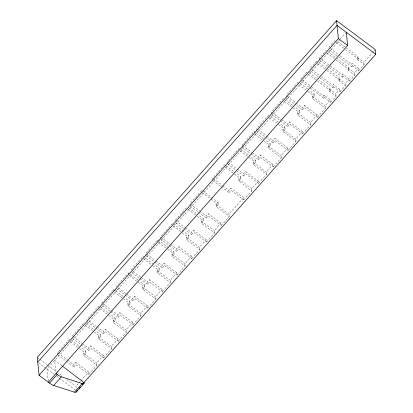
<?xml version="1.0" encoding="UTF-8"?>
<svg xmlns="http://www.w3.org/2000/svg" width="413" height="413" viewBox="0 0 413 413"><rect width="100%" height="100%" fill="white"/><g stroke="black" fill="none" stroke-linecap="round" stroke-linejoin="round"><path stroke-width="0.31" stroke-dasharray="2.06 1.55" d="M69.658 339.027L57.634 352.552L57.805 354.287M72.332 336.017L84.355 322.491M99.053 305.956L87.029 319.481L87.2 321.216M101.727 302.951L113.751 289.42L115.263 290.551M138.019 280.035L128.448 272.885L116.425 286.415L116.595 288.145M131.122 269.88L143.146 256.354L153.724 264.253M168.421 247.717L157.843 239.819L145.82 253.345L145.99 255.079M175.215 220.279L187.239 206.748M224.651 164.658L212.628 178.189L212.798 179.918M239.349 148.128L227.326 161.653L227.501 163.388M255.559 132.723L254.047 131.592L242.023 145.118L242.255 147.431L250.314 153.45M268.749 115.057L256.721 128.588L256.896 130.317M283.447 98.521L271.418 112.052L271.594 113.781M298.145 81.986L286.116 95.517L286.292 97.246M300.814 78.981L307.494 71.464M310.586 67.99L316.848 60.943M319.693 59.668L319.523 57.939L326.203 50.422M328.877 47.418L335.557 39.901M339.894 39.54L47.015 369.021L48.269 381.586M340.322 39.059L346.316 32.317M66.426 361.256L73.979 366.904L73.746 364.596L75.755 362.34L88.645 371.974L88.878 374.281L75.982 364.648L75.755 362.34M88.878 374.281L96.895 365.262L83.999 355.629L83.767 353.321L85.775 351.065L80.736 347.302M81.124 344.726L88.676 350.369L88.444 348.061L90.452 345.805L103.343 355.438L103.575 357.746L90.679 348.113L90.452 345.805M103.575 357.746L111.593 348.727L98.697 339.094L98.47 336.786L100.473 334.53L95.434 330.767M95.821 328.19L103.374 333.833L103.142 331.525L105.15 329.269L118.041 338.903L118.273 341.21L105.377 331.577L105.15 329.269M118.273 341.21L126.29 332.191L113.394 322.558L113.167 320.251L115.17 317.995L110.132 314.236M110.519 311.655L118.072 317.298L117.839 314.99L119.847 312.734L132.738 322.367L132.971 324.68L120.075 315.047L119.847 312.734M132.971 324.68L140.988 315.661L128.092 306.028L127.865 303.715L129.868 301.464L124.829 297.701M125.216 295.119L132.769 300.767L132.542 298.454L134.545 296.204L147.436 305.837L147.668 308.144L134.772 298.511L134.545 296.204M147.668 308.144L155.686 299.126L142.79 289.492L142.562 287.185L144.565 284.929L140.033 281.542M139.914 278.584L147.467 284.232L147.24 281.924L149.243 279.668L162.133 289.301L162.366 291.609L149.47 281.976L149.243 279.668M162.366 291.609L170.383 282.59L157.487 272.957L157.26 270.649L159.263 268.393L154.225 264.63M154.612 262.054L162.164 267.696L161.937 265.389L163.94 263.133L176.831 272.766L177.063 275.073L164.167 265.44L163.94 263.133M177.063 275.073L185.081 266.055L172.185 256.421L171.958 254.114L173.961 251.858L168.922 248.094M169.309 245.518L176.862 251.161L176.635 248.853L178.638 246.597L191.529 256.23L191.761 258.538L178.87 248.905L178.638 246.597M191.761 258.538L199.778 249.519L186.882 239.886L186.655 237.578L188.658 235.322L172.541 223.283L160.518 236.809L160.688 238.544M184.007 228.983L191.56 234.625L191.333 232.318L193.336 230.062L206.226 239.695L206.459 242.008L193.568 232.374L193.336 230.062M206.459 242.008L214.476 232.989L201.585 223.356L201.353 221.043L203.356 218.792L198.323 215.028M198.705 212.447L206.257 218.09L206.03 215.782L208.033 213.531L220.924 223.159L221.156 225.472L208.266 215.839L208.033 213.531M221.156 225.472L229.174 216.453L216.283 206.82L216.051 204.512L218.054 202.256L201.936 190.212L189.913 203.743L190.083 205.473M221.42 186.893L228.972 192.541L228.745 190.228L230.748 187.977L243.639 197.61L243.871 199.918L230.981 190.285L230.748 187.977M243.871 199.918L251.889 190.899L238.998 181.266L238.766 178.958L240.769 176.702L235.735 172.939M236.623 170.734L243.67 176.005L243.443 173.697L245.446 171.441L258.337 181.075L258.569 183.382L245.678 173.749L245.446 171.441M258.569 183.382L266.586 174.363L253.696 164.73L253.463 162.423L255.466 160.167L250.433 156.403M250.815 153.827L258.368 159.47L258.14 157.162L260.144 154.906L273.034 164.539L273.267 166.847L260.376 157.214L260.144 154.906M273.267 166.847L281.284 157.828L268.393 148.195L268.161 145.887L270.164 143.631L265.131 139.868M265.513 137.292L273.065 142.934L272.838 140.626L274.841 138.37L287.732 148.004L287.964 150.311L275.073 140.683L274.841 138.37M287.964 150.311L295.982 141.292L283.091 131.664L282.859 129.352L284.862 127.101L279.828 123.337M280.21 120.756L287.768 126.399L287.536 124.091L289.539 121.835L302.435 131.468L302.662 133.781L289.771 124.148L289.539 121.835M302.662 133.781L310.679 124.762L297.788 115.129L297.556 112.816L299.559 110.565L294.526 106.802M294.908 104.221L302.466 109.868L302.233 107.556L304.236 105.305L317.132 114.938L317.36 117.246L304.469 107.612L304.236 105.305M317.36 117.246L325.377 108.227L312.486 98.593L312.254 96.286L314.257 94.03L309.223 90.266M73.979 366.904L75.982 364.648M83.999 355.629L86.002 353.373L85.775 351.065M88.676 350.369L90.679 348.113M98.697 339.094L100.7 336.843L100.473 334.53M103.374 333.833L105.377 331.577M113.394 322.558L115.397 320.307L115.17 317.995M118.072 317.298L120.075 315.047M128.092 306.028L130.1 303.772L129.868 301.464M132.769 300.767L134.772 298.511M142.79 289.492L144.798 287.236L144.565 284.929M147.467 284.232L149.47 281.976M157.487 272.957L159.495 270.701L159.263 268.393M162.164 267.696L164.167 265.44M172.185 256.421L174.193 254.165L173.961 251.858M176.862 251.161L178.87 248.905M186.882 239.886L188.891 237.635L188.658 235.322M191.56 234.625L193.568 232.374M201.585 223.356L203.588 221.1L203.356 218.792M206.257 218.09L208.266 215.839M216.283 206.82L218.286 204.564L218.054 202.256M228.972 192.541L230.981 190.285M238.998 181.266L241.001 179.01L240.769 176.702M243.67 176.005L245.678 173.749M253.696 164.73L255.699 162.474L255.466 160.167M258.368 159.47L260.376 157.214M268.393 148.195L270.396 145.944L270.164 143.631M273.065 142.934L275.073 140.683M283.091 131.664L285.094 129.408L284.862 127.101M287.768 126.399L289.771 124.148M297.788 115.129L299.792 112.873L299.559 110.565M302.466 109.868L304.469 107.612M312.486 98.593L314.489 96.337L314.257 94.03M301.557 81.676L323.606 98.149L323.379 95.842L324.045 95.088L330.493 99.905L330.72 102.212L324.277 97.396L324.045 95.088M330.72 102.212L336.068 96.203L329.62 91.387L329.388 89.074L330.059 88.325L318.779 79.895M320.142 78.047L332.961 87.628L332.728 85.315L333.399 84.567L339.847 89.384L340.075 91.691L333.627 86.875L333.399 84.567M340.075 91.691L345.418 85.677L338.975 80.86L338.743 78.553L339.414 77.804L327.617 68.992M329.497 67.526L342.315 77.102L342.083 74.794L342.754 74.046L349.197 78.862L349.429 81.17L342.981 76.353L342.754 74.046M349.429 81.17L354.772 75.156L348.329 70.339L348.097 68.031L348.763 67.278L336.972 58.465M338.846 57.004L351.67 66.581L351.437 64.273L352.103 63.525L358.551 68.341L358.783 70.649L352.335 65.832L352.103 63.525M358.783 70.649L364.127 64.635L357.679 59.818L357.451 57.51L358.117 56.757L346.326 47.944M323.606 98.149L324.277 97.396M329.62 91.387L330.286 90.633L330.059 88.325M332.961 87.628L333.627 86.875M338.975 80.86L339.641 80.112L339.414 77.804M342.315 77.102L342.981 76.353M348.329 70.339L348.995 69.591L348.763 67.278M351.67 66.581L352.335 65.832M357.679 59.818L358.35 59.069L358.117 56.757M76.188 388.623L75.951 386.253L78.491 383.398M78.914 382.918L80.607 381.018M81.031 380.538L88.645 371.974M96.895 365.262L96.663 362.955L103.343 355.438M111.593 348.727L111.36 346.419L118.041 338.903M126.29 332.191L126.058 329.884L132.738 322.367M140.988 315.661L140.756 313.348L147.436 305.837M155.686 299.126L155.453 296.818L162.133 289.301M170.383 282.59L170.151 280.282L176.831 272.766M185.081 266.055L184.848 263.747L191.529 256.23M199.778 249.519L199.546 247.211L206.226 239.695M214.476 232.989L214.244 230.676L220.924 223.159M229.174 216.453L228.941 214.146L243.639 197.61M251.889 190.899L251.656 188.591L258.337 181.075M266.586 174.363L266.354 172.056L273.034 164.539M281.284 157.828L281.052 155.52L287.732 148.004M295.982 141.292L295.749 138.985L302.435 131.468M310.679 124.762L310.447 122.449L317.132 114.938M325.377 108.227L325.145 105.919L330.493 99.905M336.068 96.203L335.836 93.89L339.847 89.384M345.418 85.677L345.191 83.369L349.197 78.862M354.772 75.156L354.545 72.848L358.551 68.341M364.127 64.635L363.894 62.327L373.151 51.914M373.569 51.444L375.252 49.55M337.607 41.434L345.81 47.562M357.451 57.51L363.894 62.327M336.301 42.591L345.015 49.106M345.531 49.488L358.35 59.069M330.415 48.564L339.641 55.461M340.157 55.843L351.437 64.273M329.62 50.107L338.335 56.622M327.741 51.573L336.456 58.083M348.097 68.031L354.545 72.848M326.946 53.112L335.661 59.627M336.177 60.009L348.995 69.591M319.523 57.939L321.061 59.085M321.572 59.472L329.775 65.6M330.292 65.982L342.083 74.794M320.266 60.628L328.98 67.143M318.898 62.477L327.106 68.604M338.743 78.553L345.191 83.369M317.592 63.638L326.311 70.148M326.822 70.53L339.641 80.112M311.707 69.611L320.426 76.121M320.937 76.503L332.728 85.315M310.912 71.15L319.631 77.665M309.032 72.616L316.725 78.362M329.388 89.074L335.836 93.89M308.237 74.159L316.957 80.669M317.468 81.056L330.286 90.633M302.352 80.132L311.072 86.642M311.583 87.029L323.379 95.842M300.158 83.493L308.717 89.889M298.878 84.675L307.437 91.072M307.943 91.449L314.489 96.337M312.254 96.286L325.145 105.919M287.123 96.27L295.687 102.667M296.188 103.043L302.233 107.556M286.348 97.824L294.407 103.844M284.955 99.652L294.02 106.425M284.18 101.206L292.74 107.602M293.245 107.979L299.792 112.873M297.556 112.816L310.447 122.449M271.924 112.429L280.99 119.202M281.49 119.579L287.536 124.091M271.651 114.36L279.709 120.379M270.763 116.564L279.322 122.96M269.483 117.741L278.042 124.137M278.548 124.514L285.094 129.408M282.859 129.352L295.749 138.985M257.727 129.336L266.292 135.732M266.793 136.109L272.838 140.626M256.953 130.895L265.012 136.915M256.065 133.094L264.625 139.496M254.785 134.277L263.344 140.673M263.85 141.05L270.396 145.944M268.161 145.887L281.052 155.52M242.529 145.495L251.594 152.268M252.095 152.645L258.14 157.162M240.862 149.253L249.927 156.026M240.087 150.812L248.647 157.208M249.153 157.585L255.699 162.474M253.463 162.423L266.354 172.056M228.332 162.407L236.897 168.803M237.398 169.18L243.443 173.697M227.558 163.961L236.117 170.362M226.164 165.789L235.229 172.562M225.39 167.348L233.949 173.744M234.455 174.121L241.001 179.01M238.766 178.958L251.656 188.591M213.134 178.566L222.199 185.339M222.7 185.716L228.745 190.228M212.86 180.496L220.919 186.516M202.169 192.525L218.286 204.564M216.051 204.512L228.941 214.146M190.419 204.12L199.484 210.893M199.985 211.27L206.03 215.782M190.145 206.051L198.204 212.07M188.751 207.878L197.817 214.652M187.977 209.432L196.536 215.829M197.042 216.206L203.588 221.1M201.353 221.043L214.244 230.676M175.721 220.65L184.781 227.429M185.287 227.8L191.333 232.318M175.948 222.963L183.501 228.606M173.279 225.968L181.839 232.364M182.339 232.741L188.891 237.635M186.655 237.578L199.546 247.211M161.018 237.186L170.084 243.959M170.59 244.336L176.635 248.853M160.75 239.122L168.803 245.141M158.577 242.503L167.141 248.9M167.642 249.276L174.193 254.165M171.958 254.114L184.848 263.747M146.827 254.098L155.386 260.495M155.892 260.871L161.937 265.389M146.052 255.652L154.106 261.677M143.378 258.662L152.443 265.435M152.944 265.812L159.495 270.701M157.26 270.649L170.151 280.282M133.136 271.387L140.688 277.03M141.194 277.407L147.24 281.924M131.855 272.565L139.408 278.212M129.181 275.574L137.746 281.971M138.247 282.347L144.798 287.236M142.562 287.185L155.453 296.818M118.438 287.918L125.991 293.566M126.497 293.942L132.542 298.454M116.652 288.723L124.711 294.743M115.764 290.928L124.328 297.324M114.484 292.105L123.048 298.501M123.549 298.878L130.1 303.772M127.865 303.715L140.756 313.348M102.228 303.328L110.792 309.724M111.293 310.101L117.839 314.99M102.46 305.635L110.013 311.278M100.566 307.086L109.631 313.859M99.786 308.64L108.351 315.036M108.851 315.413L115.397 320.307M113.167 320.251L126.058 329.884M89.043 320.989L96.596 326.631M97.101 327.008L103.142 331.525M87.257 321.794L95.315 327.814M85.868 323.616L94.933 330.395M85.088 325.176L93.653 331.572M94.154 331.949L100.7 336.843M98.47 336.786L111.36 346.419M72.833 336.394L81.898 343.167M82.404 343.544L88.444 348.061M72.559 338.33L80.618 344.349M71.17 340.152L80.236 346.925M70.391 341.711L78.955 348.107M79.456 348.484L86.002 353.373M83.767 353.321L96.663 362.955M58.135 352.929L67.2 359.702M67.706 360.079L73.746 364.596M57.861 354.86L65.92 360.885M61.919 365.773L54.697 360.373L55.889 372.314M37.273 357.353L39.338 358.897M39.849 359.279L47.072 364.674M47.588 365.061L56.354 371.612M56.87 371.994L62.544 376.233M66.669 379.315L75.951 386.253M38.776 362.862L54.248 374.426M56.818 376.341L58.889 377.895M59.395 378.272L75.393 390.223M254.047 131.592L254.222 133.322M157.843 239.819L158.019 241.548M128.448 272.885L128.624 274.619M113.751 289.42L113.926 291.155"/><path stroke-width="0.62" d="M83.705 382.805L375.727 54.289L375.252 49.55L336.574 20.65L37.273 357.353L39.065 375.288L49.565 383.135A8.379 2.349 41.6 0 0 53.69 385.479L74.464 392.159A8.379 2.349 41.6 0 0 76.457 391.333L77.737 389.893M37.748 362.093L337.049 25.389L375.727 54.289M39.065 375.288L338.366 38.585L336.574 20.65M48.331 382.211L347.632 45.507L346.316 32.317M49.565 383.135L57.252 374.493A8.379 2.349 41.6 0 0 61.372 376.837L82.146 383.517A8.379 2.349 41.6 0 0 84.144 382.691L62.435 366.161M53.69 385.479L61.372 376.837M74.464 392.159L82.146 383.517M79.017 388.452L80.303 387.012M82.435 384.611L83.287 383.651M76.379 391.927L84.061 383.285M338.366 38.585L347.632 45.507M56.013 373.569L57.252 374.493"/></g></svg>
